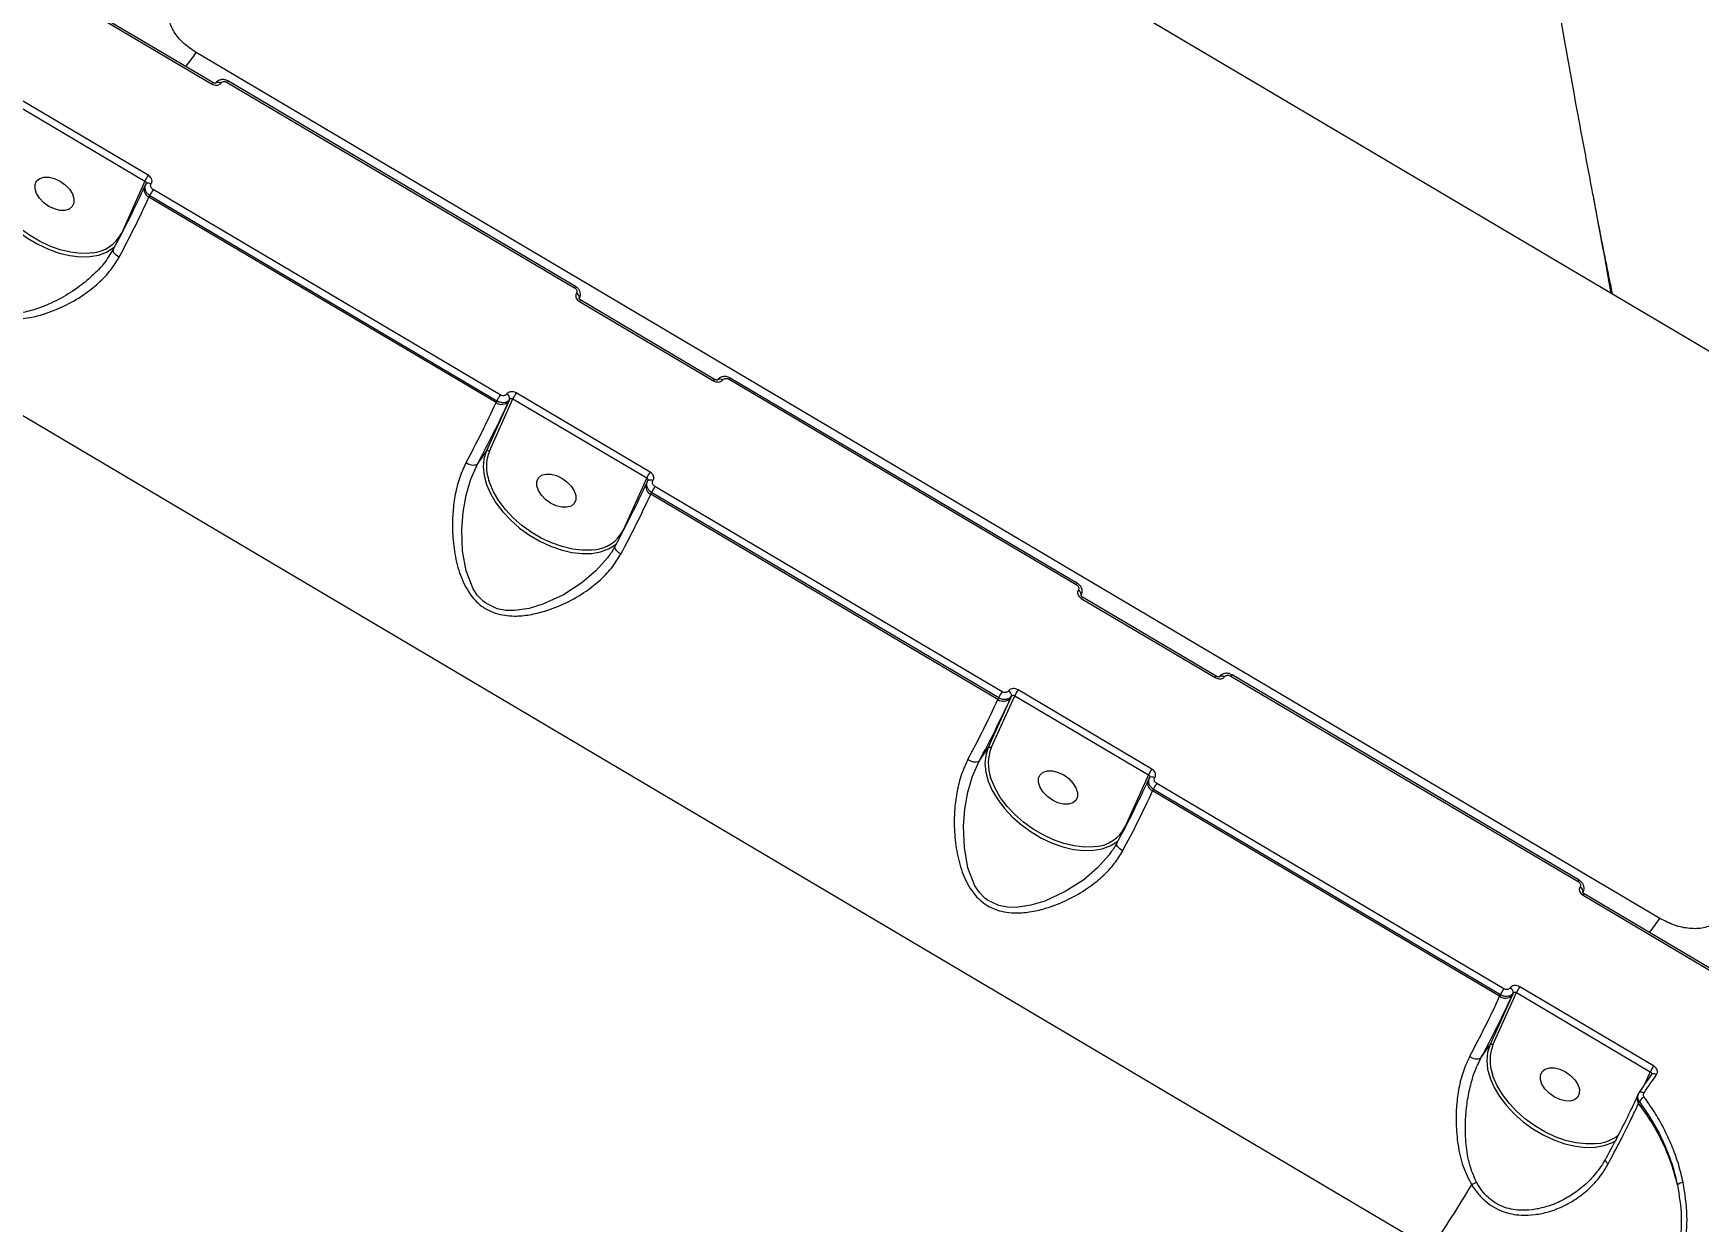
# Model space of a CAD drawing. Header units: millimetres. Extents: x -6328 to 5334, y -5037 to 4112.
# Drawn here: x -1865.5 to -1524.1, y 1187.9 to 1431.6 of the extents above; entities that cross this region are included whole.
import ezdxf

# ---------------------------------------------------------------- set-up
doc = ezdxf.new("R2010")
doc.units = ezdxf.units.MM
for name, color, linetype in [('DIKOM_ОБЪЕКТ', 7, 'Continuous'), ('DIKOM_РАЗМЕР_ЗОНА', 7, 'Continuous'), ('DIKOM_РАЗМЕР_ОБЪЕКТА', 7, 'Continuous')]:
    doc.layers.add(name, color=color, linetype=linetype)
doc.styles.add('style1', font='arial.ttf', dxfattribs={"width": 0.8})
doc.dimstyles.new('1-50', dxfattribs={"dimtxt": 300, "dimasz": 200, "dimexe": 100, "dimexo": 0, "dimgap": 100, "dimtad": 1, "dimtxsty": 'style1', "dimcen": 200, "dimclrd": 7, "dimclre": 7, "dimclrt": 7, "dimadec": 1, "dimazin": 2, "dimtfac": 1, "dimtmove": 0, "dimatfit": 2, "dimfxl": 0, "dimlwd": 25, "dimlwe": 18, "dimarcsym": 0})

# ---------------------------------------------------------------- blocks, each defined once
blk = doc.blocks.new('*D2')
at = {"layer": 'Defpoints', "color": 0, "transparency": 16777216}
for p in [(-5303.77, 2121.42), (-1621.11, 2121.42), (560.33, -2395.62)]:
    blk.add_point(p, dxfattribs=at)
at = {"layer": 'DIKOM_РАЗМЕР_ОБЪЕКТА', "color": 7, "lineweight": 18, "transparency": 16777216}
for p, q in [((-1621.11, 2121.42), (-5403.77, 2121.42)), ((560.33, -2395.62), (-5403.77, -2395.62))]:
    blk.add_line(p, q, dxfattribs=at)
at = {"layer": 'DIKOM_РАЗМЕР_ОБЪЕКТА', "color": 7, "lineweight": 25, "transparency": 16777216}
blk.add_line((-5303.77, -2195.62), (-5303.77, 1921.42), dxfattribs=at)
at = {"layer": 'DIKOM_РАЗМЕР_ОБЪЕКТА', "color": 7, "transparency": 16777216}
for points in [[(-5337.11, 1921.42), (-5270.44, 1921.42), (-5303.77, 2121.42)], [(-5337.11, -2195.62), (-5270.44, -2195.62), (-5303.77, -2395.62)]]:
    blk.add_solid(points, dxfattribs=at)
at = {"layer": 'DIKOM_РАЗМЕР_ОБЪЕКТА', "color": 7, "transparency": 16777216, "insert": (-5556.94, -137.1), "char_height": 300, "attachment_point": 5, "rotation": 90, "style": 'style1'}
blk.add_mtext('4500', dxfattribs=at)
blk = doc.blocks.new('*D3')
at = {"layer": 'Defpoints', "color": 0, "transparency": 16777216}
for p in [(-1814.92, 4111.71), (-5877.98, -3895.62), (33.33, -3895.62)]:
    blk.add_point(p, dxfattribs=at)
at = {"layer": 'DIKOM_РАЗМЕР_ЗОНА', "color": 7, "lineweight": 18, "transparency": 16777216}
for p, q in [((-1814.92, 4111.71), (-5977.98, 4111.71)), ((33.33, -3895.62), (-5977.98, -3895.62))]:
    blk.add_line(p, q, dxfattribs=at)
at = {"layer": 'DIKOM_РАЗМЕР_ЗОНА', "color": 7, "lineweight": 25, "transparency": 16777216}
blk.add_line((-5877.98, 3911.71), (-5877.98, -3695.62), dxfattribs=at)
at = {"layer": 'DIKOM_РАЗМЕР_ЗОНА', "color": 7, "transparency": 16777216}
for points in [[(-5911.31, 3911.71), (-5844.65, 3911.71), (-5877.98, 4111.71)], [(-5911.31, -3695.62), (-5844.65, -3695.62), (-5877.98, -3895.62)]]:
    blk.add_solid(points, dxfattribs=at)
at = {"layer": 'DIKOM_РАЗМЕР_ЗОНА', "color": 7, "transparency": 16777216, "insert": (-6131.15, 108.05), "char_height": 300, "attachment_point": 5, "rotation": 90, "style": 'style1'}
blk.add_mtext('8000', dxfattribs=at)

msp = doc.modelspace()

# ---------------------------------------------------------------- linework, layer by layer
at = {"layer": 'DIKOM_ОБЪЕКТ', "color": 7, "linetype": 'Continuous', "lineweight": 15}
for p, q in [((-1449.681, 1323.585), (-1766.919, 1511.314)), ((-1856.417, 1437.475), (-1828.987, 1421.244)), ((-1828.75, 1421.511), (-1856.18, 1437.742)), ((-1532.105, 1250.119), (-1832.113, 1427.652)), ((-1825.75, 1421.538), (-1754.605, 1379.437)), ((-1754.371, 1379.7), (-1825.516, 1421.801)), ((-1870.076, 1417.536), (-1842.647, 1401.305)), ((-1841.959, 1402.499), (-1869.389, 1418.73)), ((-1842.647, 1401.305), (-1847.469, 1390.585)), ((-1842.567, 1400.5), (-1842.745, 1400.104)), ((-1842.456, 1400.697), (-1842.556, 1400.495)), ((-1842.456, 1400.697), (-1842.429, 1400.748)), ((-1841.814, 1397.994), (-1841.644, 1398.371)), ((-1770.669, 1355.893), (-1841.814, 1397.994)), ((-1841.644, 1398.371), (-1770.499, 1356.27)), ((-1769.814, 1357.46), (-1840.959, 1399.561)), ((-1545.451, 1396.668), (-1545.629, 1397.62)), ((-1847.469, 1390.585), (-1847.41, 1390.546)), ((-1849.071, 1387.397), (-1850.185, 1385.693)), ((-1753.602, 1377.203), (-1753.504, 1377.399)), ((-1753.594, 1377.171), (-1753.494, 1377.394)), ((-1753.557, 1376.607), (-1726.127, 1360.375)), ((-1725.89, 1360.642), (-1753.32, 1376.874)), ((-1878.971, 1359.94), (-1578.962, 1182.407)), ((-1722.89, 1360.669), (-1651.745, 1318.569)), ((-1651.511, 1318.832), (-1722.656, 1360.933)), ((-1768.062, 1356.168), (-1772.69, 1345.88)), ((-1772.038, 1345.948), (-1767.216, 1356.668)), ((-1770.499, 1356.27), (-1770.669, 1355.893)), ((-1767.882, 1356.568), (-1768.062, 1356.168)), ((-1767.216, 1356.668), (-1739.787, 1340.436)), ((-1739.099, 1341.63), (-1766.528, 1357.862)), ((-1774.497, 1343.268), (-1772.69, 1345.88)), ((-1739.787, 1340.436), (-1744.608, 1329.717)), ((-1739.707, 1339.632), (-1739.885, 1339.235)), ((-1739.596, 1339.829), (-1739.696, 1339.627)), ((-1739.596, 1339.829), (-1739.568, 1339.879)), ((-1666.954, 1296.592), (-1738.099, 1338.692)), ((-1738.953, 1337.125), (-1738.784, 1337.502)), ((-1667.809, 1295.024), (-1738.953, 1337.125)), ((-1738.784, 1337.502), (-1667.639, 1295.402)), ((-1744.608, 1329.717), (-1744.55, 1329.678)), ((-1746.263, 1326.451), (-1746.21, 1326.529)), ((-1650.742, 1316.334), (-1650.644, 1316.53)), ((-1650.734, 1316.303), (-1650.634, 1316.525)), ((-1650.697, 1315.739), (-1623.267, 1299.507)), ((-1623.03, 1299.774), (-1650.46, 1316.005)), ((-1620.03, 1299.801), (-1548.885, 1257.7)), ((-1548.651, 1257.963), (-1619.796, 1300.064)), ((-1665.202, 1295.3), (-1669.829, 1285.011)), ((-1669.178, 1285.08), (-1664.356, 1295.799)), ((-1667.639, 1295.402), (-1667.809, 1295.024)), ((-1665.022, 1295.699), (-1665.202, 1295.3)), ((-1664.356, 1295.799), (-1636.927, 1279.568)), ((-1636.239, 1280.762), (-1663.668, 1296.993)), ((-1671.637, 1282.399), (-1669.829, 1285.011)), ((-1636.927, 1279.568), (-1641.748, 1268.848)), ((-1636.846, 1278.763), (-1637.025, 1278.367)), ((-1636.735, 1278.961), (-1636.836, 1278.759)), ((-1636.735, 1278.961), (-1636.708, 1279.011)), ((-1564.094, 1235.723), (-1635.239, 1277.824)), ((-1636.093, 1276.257), (-1635.924, 1276.634)), ((-1564.948, 1234.156), (-1636.093, 1276.257)), ((-1635.924, 1276.634), (-1564.779, 1234.533)), ((-1641.748, 1268.848), (-1641.69, 1268.809)), ((-1643.403, 1265.583), (-1643.35, 1265.66)), ((-1547.882, 1255.466), (-1547.784, 1255.662)), ((-1547.874, 1255.434), (-1547.774, 1255.657)), ((-1547.836, 1254.87), (-1520.407, 1238.639)), ((-1520.17, 1238.905), (-1547.6, 1255.137)), ((-1533.379, 1219.893), (-1560.808, 1236.125)), ((-1562.342, 1234.431), (-1566.969, 1224.143)), ((-1566.318, 1224.211), (-1561.496, 1234.931)), ((-1564.779, 1234.533), (-1564.948, 1234.156)), ((-1562.162, 1234.831), (-1562.342, 1234.431)), ((-1561.496, 1234.931), (-1534.067, 1218.699)), ((-1568.777, 1221.531), (-1566.969, 1224.143)), ((-1534.067, 1218.699), (-1535.235, 1216.103)), ((-1533.875, 1218.092), (-1533.848, 1218.142)), ((-1536.557, 1214.13), (-1536.708, 1213.792)), ((-1536.455, 1212.28), (-1536.314, 1212.595))]:
    msp.add_line(p, q, dxfattribs=at)
at = {"layer": 'DIKOM_ОБЪЕКТ', "color": 7, "linetype": 'Continuous', "lineweight": 15, "flags": 128}
for points in [[(-1828.14, 1421.396), (-1828.106, 1421.439), (-1828.006, 1421.522), (-1827.879, 1421.578), (-1827.731, 1421.605), (-1827.567, 1421.603), (-1827.394, 1421.57), (-1827.217, 1421.509), (-1827.045, 1421.421)], [(-1875.55, 1406.748), (-1876.024, 1405.248), (-1876.172, 1403.596), (-1875.99, 1401.826), (-1875.482, 1399.979), (-1874.66, 1398.097), (-1873.542, 1396.221), (-1872.153, 1394.393), (-1870.523, 1392.655), (-1868.69, 1391.044), (-1866.695, 1389.597), (-1864.581, 1388.346), (-1862.396, 1387.319), (-1860.189, 1386.539), (-1858.009, 1386.024), (-1855.906, 1385.785), (-1853.925, 1385.827), (-1852.111, 1386.149), (-1850.505, 1386.745), (-1849.142, 1387.6), (-1848.813, 1387.88)], [(-1853.459, 1386.584), (-1853.928, 1386.53), (-1855.849, 1386.489), (-1857.889, 1386.721), (-1860.003, 1387.22), (-1862.143, 1387.977), (-1864.261, 1388.972), (-1866.311, 1390.185), (-1868.246, 1391.588), (-1870.024, 1393.151), (-1871.604, 1394.837), (-1872.951, 1396.609), (-1874.035, 1398.428), (-1874.833, 1400.253), (-1875.004, 1400.766)], [(-1860.026, 1401.274), (-1858.986, 1400.527), (-1858.124, 1399.631), (-1857.51, 1398.661), (-1857.194, 1397.693), (-1857.201, 1396.808), (-1857.53, 1396.075), (-1858.155, 1395.556), (-1859.026, 1395.291), (-1860.071, 1395.303), (-1861.207, 1395.589), (-1862.34, 1396.128), (-1863.38, 1396.875), (-1864.242, 1397.771), (-1864.856, 1398.741), (-1865.173, 1399.708), (-1865.166, 1400.594), (-1864.837, 1401.326), (-1864.211, 1401.846), (-1863.341, 1402.111), (-1862.295, 1402.099), (-1861.16, 1401.813), (-1860.026, 1401.274)], [(-1842.429, 1400.748), (-1842.392, 1400.794), (-1842.299, 1400.868), (-1842.178, 1400.916), (-1842.035, 1400.935), (-1841.875, 1400.927), (-1841.705, 1400.889), (-1841.53, 1400.825), (-1841.358, 1400.737)], [(-1847.942, 1385.707), (-1848.265, 1385.918), (-1848.554, 1386.147), (-1848.796, 1386.385), (-1848.983, 1386.623), (-1849.107, 1386.851), (-1849.164, 1387.062), (-1849.152, 1387.246), (-1849.071, 1387.397)], [(-1725.28, 1360.528), (-1725.246, 1360.571), (-1725.146, 1360.654), (-1725.019, 1360.71), (-1724.871, 1360.737), (-1724.707, 1360.734), (-1724.533, 1360.702), (-1724.357, 1360.64), (-1724.185, 1360.553)], [(-1772.69, 1345.88), (-1773.164, 1344.38), (-1773.312, 1342.727), (-1773.13, 1340.958), (-1772.622, 1339.111), (-1771.8, 1337.229), (-1770.682, 1335.353), (-1769.293, 1333.525), (-1767.663, 1331.786), (-1765.83, 1330.175), (-1763.835, 1328.728), (-1761.721, 1327.477), (-1759.536, 1326.451), (-1757.329, 1325.671), (-1755.149, 1325.156), (-1753.046, 1324.916), (-1751.065, 1324.958), (-1749.251, 1325.281), (-1747.645, 1325.876), (-1746.282, 1326.732), (-1745.953, 1327.011)], [(-1747.354, 1324.771), (-1747.833, 1324.036), (-1750.215, 1321.372), (-1753.073, 1318.941), (-1756.85, 1316.501), (-1761.064, 1314.558), (-1763.91, 1313.696), (-1766.911, 1313.254), (-1768.676, 1313.286), (-1770.457, 1313.621), (-1772.788, 1314.744), (-1773.329, 1315.166), (-1774.441, 1316.321), (-1775.362, 1317.692), (-1776.808, 1321.363), (-1777.537, 1325.527), (-1777.68, 1329.895), (-1777.415, 1333.411), (-1776.804, 1336.916), (-1775.859, 1340.179), (-1774.497, 1343.268), (-1774.497, 1343.268)], [(-1750.599, 1325.716), (-1751.068, 1325.661), (-1752.989, 1325.62), (-1755.029, 1325.852), (-1757.143, 1326.352), (-1759.283, 1327.108), (-1761.401, 1328.104), (-1763.451, 1329.317), (-1765.386, 1330.72), (-1767.164, 1332.282), (-1768.744, 1333.968), (-1770.091, 1335.741), (-1771.175, 1337.56), (-1771.973, 1339.385), (-1772.144, 1339.898)], [(-1757.166, 1340.405), (-1756.126, 1339.658), (-1755.264, 1338.763), (-1754.65, 1337.792), (-1754.334, 1336.825), (-1754.34, 1335.939), (-1754.67, 1335.207), (-1755.295, 1334.687), (-1756.166, 1334.423), (-1757.211, 1334.434), (-1758.347, 1334.721), (-1759.48, 1335.26), (-1760.52, 1336.007), (-1761.382, 1336.902), (-1761.996, 1337.873), (-1762.313, 1338.84), (-1762.306, 1339.726), (-1761.976, 1340.458), (-1761.351, 1340.978), (-1760.48, 1341.242), (-1759.435, 1341.231), (-1758.3, 1340.944), (-1757.166, 1340.405)], [(-1739.568, 1339.879), (-1739.532, 1339.926), (-1739.438, 1340), (-1739.318, 1340.047), (-1739.175, 1340.067), (-1739.015, 1340.058), (-1738.845, 1340.021), (-1738.67, 1339.957), (-1738.498, 1339.868)], [(-1745.082, 1324.839), (-1745.405, 1325.05), (-1745.694, 1325.279), (-1745.936, 1325.516), (-1746.123, 1325.754), (-1746.247, 1325.983), (-1746.304, 1326.193), (-1746.292, 1326.378), (-1746.263, 1326.451)], [(-1622.419, 1299.659), (-1622.386, 1299.702), (-1622.286, 1299.785), (-1622.159, 1299.841), (-1622.011, 1299.868), (-1621.847, 1299.866), (-1621.673, 1299.833), (-1621.497, 1299.772), (-1621.325, 1299.684)], [(-1669.829, 1285.011), (-1670.304, 1283.512), (-1670.452, 1281.859), (-1670.27, 1280.089), (-1669.762, 1278.243), (-1668.94, 1276.36), (-1667.822, 1274.484), (-1666.433, 1272.657), (-1664.803, 1270.918), (-1662.97, 1269.307), (-1660.974, 1267.86), (-1658.861, 1266.609), (-1656.676, 1265.582), (-1654.469, 1264.802), (-1652.289, 1264.287), (-1650.185, 1264.048), (-1648.205, 1264.09), (-1646.391, 1264.412), (-1644.785, 1265.008), (-1643.422, 1265.863), (-1643.093, 1266.143)], [(-1644.494, 1263.903), (-1644.973, 1263.168), (-1647.355, 1260.503), (-1650.213, 1258.073), (-1653.99, 1255.633), (-1658.204, 1253.69), (-1661.05, 1252.827), (-1664.051, 1252.385), (-1665.816, 1252.418), (-1667.597, 1252.753), (-1669.928, 1253.875), (-1670.469, 1254.298), (-1671.581, 1255.453), (-1672.501, 1256.824), (-1673.948, 1260.494), (-1674.677, 1264.659), (-1674.82, 1269.027), (-1674.555, 1272.543), (-1673.944, 1276.048), (-1672.999, 1279.311), (-1671.637, 1282.399), (-1671.637, 1282.399)], [(-1654.306, 1279.537), (-1653.266, 1278.79), (-1652.404, 1277.894), (-1651.79, 1276.924), (-1651.474, 1275.957), (-1651.48, 1275.071), (-1651.81, 1274.339), (-1652.435, 1273.819), (-1653.306, 1273.554), (-1654.351, 1273.566), (-1655.487, 1273.852), (-1656.62, 1274.391), (-1657.66, 1275.139), (-1658.522, 1276.034), (-1659.136, 1277.004), (-1659.452, 1277.972), (-1659.446, 1278.857), (-1659.116, 1279.59), (-1658.491, 1280.109), (-1657.62, 1280.374), (-1656.575, 1280.363), (-1655.439, 1280.076), (-1654.306, 1279.537)], [(-1647.739, 1264.847), (-1648.208, 1264.793), (-1650.129, 1264.752), (-1652.169, 1264.984), (-1654.283, 1265.484), (-1656.423, 1266.24), (-1658.541, 1267.235), (-1660.591, 1268.448), (-1662.526, 1269.852), (-1664.304, 1271.414), (-1665.884, 1273.1), (-1667.231, 1274.872), (-1668.315, 1276.691), (-1669.113, 1278.517), (-1669.284, 1279.03)], [(-1636.708, 1279.011), (-1636.672, 1279.058), (-1636.578, 1279.131), (-1636.458, 1279.179), (-1636.315, 1279.199), (-1636.155, 1279.19), (-1635.985, 1279.153), (-1635.81, 1279.089), (-1635.638, 1279)], [(-1642.222, 1263.971), (-1642.545, 1264.181), (-1642.834, 1264.41), (-1643.076, 1264.648), (-1643.263, 1264.886), (-1643.387, 1265.114), (-1643.444, 1265.325), (-1643.432, 1265.509), (-1643.403, 1265.583)], [(-1566.969, 1224.143), (-1567.444, 1222.643), (-1567.592, 1220.99), (-1567.41, 1219.221), (-1566.902, 1217.374), (-1566.08, 1215.492), (-1564.962, 1213.616), (-1563.572, 1211.788), (-1561.943, 1210.049), (-1560.11, 1208.438), (-1558.114, 1206.991), (-1556.001, 1205.741), (-1553.816, 1204.714), (-1551.609, 1203.934), (-1549.429, 1203.419), (-1547.325, 1203.179), (-1545.344, 1203.222), (-1543.531, 1203.544), (-1541.925, 1204.14), (-1541.011, 1204.666)], [(-1551.446, 1218.669), (-1550.406, 1217.921), (-1549.544, 1217.026), (-1548.93, 1216.055), (-1548.614, 1215.088), (-1548.62, 1214.203), (-1548.95, 1213.47), (-1549.575, 1212.951), (-1550.446, 1212.686), (-1551.491, 1212.697), (-1552.627, 1212.984), (-1553.76, 1213.523), (-1554.8, 1214.27), (-1555.662, 1215.165), (-1556.276, 1216.136), (-1556.592, 1217.103), (-1556.586, 1217.989), (-1556.256, 1218.721), (-1555.631, 1219.241), (-1554.76, 1219.506), (-1553.715, 1219.494), (-1552.579, 1219.207), (-1551.446, 1218.669)], [(-1544.879, 1203.979), (-1545.348, 1203.924), (-1547.269, 1203.884), (-1549.309, 1204.116), (-1551.423, 1204.615), (-1553.563, 1205.371), (-1555.681, 1206.367), (-1557.731, 1207.58), (-1559.666, 1208.983), (-1561.444, 1210.545), (-1563.024, 1212.231), (-1564.371, 1214.004), (-1565.455, 1215.823), (-1566.252, 1217.648), (-1566.424, 1218.161)], [(-1533.875, 1218.092), (-1534.196, 1217.624), (-1534.516, 1217.155), (-1534.837, 1216.686), (-1535.158, 1216.215), (-1535.479, 1215.745), (-1535.801, 1215.273), (-1536.123, 1214.801), (-1536.445, 1214.328)], [(-1535.354, 1214.359), (-1535.031, 1214.833), (-1534.708, 1215.306), (-1534.386, 1215.778), (-1534.064, 1216.25), (-1533.742, 1216.722), (-1533.421, 1217.192), (-1533.099, 1217.662), (-1532.778, 1218.132)], [(-1533.848, 1218.142), (-1533.812, 1218.189), (-1533.718, 1218.263), (-1533.598, 1218.31), (-1533.455, 1218.33), (-1533.295, 1218.321), (-1533.125, 1218.284), (-1532.95, 1218.22), (-1532.778, 1218.132)], [(-1536.445, 1214.328), (-1536.383, 1214.424), (-1536.29, 1214.496), (-1536.171, 1214.542), (-1536.029, 1214.56), (-1535.87, 1214.55), (-1535.7, 1214.512), (-1535.526, 1214.448), (-1535.354, 1214.359)], [(-1542.716, 1199.781), (-1542.886, 1199.945), (-1543.028, 1200.108), (-1543.139, 1200.267), (-1543.219, 1200.418), (-1543.264, 1200.558), (-1543.275, 1200.685), (-1543.25, 1200.796), (-1543.191, 1200.89)]]:
    msp.add_lwpolyline(points, dxfattribs=at)
at = {"layer": 'DIKOM_ОБЪЕКТ', "color": 7, "linetype": 'Continuous', "lineweight": 15}
for centre, radius, start, end in [((-1926.312, 1495.85), 116.294, 322.32563, 324.09612), ((-1828.379, 1420.942), 0.679, 123.12357, 153.59187), ((-1825.148, 1421.237), 0.673, 123.16806, 153.4964), ((-2042.59, 1491.987), 219.974, 331.61064, 335.36629), ((-1841.105, 1399.567), 1.725, 161.86922, 245.76877), ((-1834.428, 1397.365), 9.115, 145.71946, 154.38898), ((-2032.247, 1485.316), 209.5, 331.61064, 335.36629), ((-1833.423, 1394.43), 9.117, 145.75094, 154.38859), ((-1854.065, 1393.977), 7.418, 274.68917, 332.78862), ((-1753.997, 1379.132), 0.681, 123.38823, 153.38089), ((-1754.574, 1377.395), 0.991, 348.83214, 66.89043), ((-1752.942, 1376.3), 0.687, 123.37279, 153.46083), ((-1725.519, 1360.073), 0.679, 123.12357, 153.59187), ((-1722.288, 1360.369), 0.673, 123.16806, 153.4964), ((-1961.102, 1443.216), 209.5, 331.61064, 335.36629), ((-1968.017, 1447.857), 219.974, 331.61064, 335.36629), ((-1769.52, 1357.499), 1.975, 234.43874, 317.61472), ((-1762.278, 1352.329), 9.117, 145.75094, 154.38859), ((-1768.878, 1356.692), 1.004, 352.89452, 67.81581), ((-1758.997, 1352.728), 9.115, 145.71946, 154.38898), ((-1772.325, 1345.547), 0.494, 54.43874, 137.61472), ((-1764.016, 1342.782), 8.624, 158.45778, 199.53566), ((-1775.375, 1345.283), 2.199, 229.69177, 293.53752), ((-1731.568, 1336.496), 9.115, 145.71946, 154.38898), ((-1939.73, 1431.118), 219.974, 331.61064, 335.36629), ((-1738.245, 1338.698), 1.725, 161.86922, 245.76877), ((-1730.563, 1333.562), 9.117, 145.75094, 154.38859), ((-1929.387, 1424.448), 209.5, 331.61064, 335.36629), ((-1751.205, 1333.109), 7.418, 274.68917, 332.78862), ((-1651.137, 1318.264), 0.681, 123.38823, 153.38089), ((-1651.714, 1316.526), 0.991, 348.83214, 66.89043), ((-1650.082, 1315.431), 0.687, 123.37279, 153.46083), ((-1622.659, 1299.205), 0.679, 123.12357, 153.59187), ((-1619.428, 1299.5), 0.673, 123.16806, 153.4964), ((-1858.242, 1382.347), 209.5, 331.61064, 335.36629), ((-1865.157, 1386.988), 219.974, 331.61064, 335.36629), ((-1666.66, 1296.631), 1.975, 234.43874, 317.61472), ((-1659.418, 1291.461), 9.117, 145.75094, 154.38859), ((-1666.018, 1295.824), 1.004, 352.89452, 67.81581), ((-1656.137, 1291.859), 9.115, 145.71946, 154.38898), ((-1669.465, 1284.678), 0.494, 54.43874, 137.61472), ((-1661.156, 1281.913), 8.624, 158.45778, 199.53566), ((-1672.515, 1284.415), 2.199, 229.69177, 293.53752), ((-1628.707, 1275.628), 9.115, 145.71946, 154.38898), ((-1836.87, 1370.25), 219.974, 331.61064, 335.36629), ((-1635.385, 1277.83), 1.725, 161.86922, 245.76877), ((-1627.703, 1272.693), 9.117, 145.75094, 154.38859), ((-1826.527, 1363.579), 209.5, 331.61064, 335.36629), ((-1648.345, 1272.24), 7.418, 274.68917, 332.78862), ((-1548.277, 1257.395), 0.681, 123.38823, 153.38089), ((-1548.854, 1255.658), 0.991, 348.83214, 66.89043), ((-1547.222, 1254.563), 0.687, 123.37279, 153.46083), ((-1626.303, 1318.317), 116.294, 322.32563, 324.09612), ((-1563.158, 1234.955), 1.004, 352.89452, 67.81581), ((-1553.277, 1230.991), 9.115, 145.71946, 154.38898), ((-1755.382, 1321.479), 209.5, 331.61064, 335.36629), ((-1762.297, 1326.12), 219.974, 331.61064, 335.36629), ((-1563.8, 1235.762), 1.975, 234.43874, 317.61472), ((-1556.558, 1230.592), 9.117, 145.75094, 154.38859), ((-1566.605, 1223.81), 0.494, 54.43874, 137.61472), ((-1558.296, 1221.045), 8.624, 158.45778, 199.53566), ((-1569.655, 1223.547), 2.199, 229.69177, 293.53752), ((-1525.847, 1214.759), 9.115, 145.71946, 154.38898), ((-1535.336, 1213.245), 1.477, 158.2354, 220.76454), ((-1534.342, 1211.348), 2.333, 114.12657, 147.6883), ((-1545.743, 1212.18), 8.246, 276.01565, 308.52982), ((-1891.74, 1389.768), 375.271, 326.45707, 328.82351), ((-1564.723, 1185.538), 11.6, 115.30207, 120.82621), ((-1527.375, 1194.512), 1.458, 88.38097, 140.40174)]:
    msp.add_arc(centre, radius, start, end, dxfattribs=at)
for points, knots in [([(-1545.445, 1396.669), (-1545.644, 1397.718), (-1546.512, 1402.293), (-1547.924, 1409.734), (-1549.66, 1419.125), (-1551.271, 1428.03), (-1552.911, 1437.302), (-1554.555, 1446.796), (-1556.203, 1456.508), (-1557.855, 1466.438), (-1559.51, 1476.585), (-1561.169, 1486.95), (-1562.745, 1496.969), (-1564.243, 1506.669), (-1565.785, 1516.65), (-1567.451, 1527.443), (-1569.236, 1539.034), (-1570.735, 1548.792), (-1571.641, 1554.728), (-1571.944, 1556.711)], [0, 0, 0, 0, 0.0229455, 0.1000369, 0.1587434, 0.2206889, 0.2827607, 0.344993, 0.4074178, 0.4700677, 0.5329761, 0.5961769, 0.6597045, 0.713552, 0.7683729, 0.8344219, 0.900568, 0.9667852, 1, 1, 1, 1]), ([(-1832.113, 1427.652), (-1833.028, 1428.271), (-1834.839, 1429.499), (-1836.746, 1431.851), (-1837.679, 1433.949), (-1837.729, 1435.14), (-1837.746, 1435.565)], [0, 0, 0, 0, 0.2885643, 0.5716288, 0.8470383, 1, 1, 1, 1]), ([(-1828.987, 1421.244), (-1828.89, 1421.192), (-1828.643, 1421.063), (-1828.203, 1420.961), (-1827.727, 1420.98), (-1827.309, 1421.13), (-1827.133, 1421.324), (-1827.045, 1421.421)], [0, 0, 0, 0, 0.1406201, 0.3550994, 0.5698681, 0.7848826, 1, 1, 1, 1]), ([(-1828.132, 1421.409), (-1828.129, 1421.411), (-1828.121, 1421.417), (-1828.182, 1421.388), (-1828.297, 1421.376), (-1828.446, 1421.39), (-1828.608, 1421.434), (-1828.706, 1421.489), (-1828.75, 1421.513)], [0, 0, 0, 0, 0.1425662, 0.3454911, 0.5140374, 0.6774327, 0.8532166, 1, 1, 1, 1]), ([(-1825.525, 1421.789), (-1825.723, 1421.891), (-1826.162, 1422.118), (-1826.901, 1422.152), (-1827.558, 1421.944), (-1827.989, 1421.641), (-1828.123, 1421.391), (-1828.16, 1421.323)], [0, 0, 0, 0, 0.2184536, 0.4819676, 0.7087184, 0.9197451, 1, 1, 1, 1]), ([(-1827.045, 1421.421), (-1826.986, 1421.486), (-1826.869, 1421.615), (-1826.59, 1421.715), (-1826.273, 1421.727), (-1825.98, 1421.659), (-1825.815, 1421.572), (-1825.75, 1421.538)], [0, 0, 0, 0, 0.2151387, 0.4301737, 0.6449794, 0.8594762, 1, 1, 1, 1]), ([(-1842.556, 1400.495), (-1842.576, 1400.459), (-1842.68, 1400.265), (-1842.704, 1399.846), (-1842.551, 1399.287), (-1842.191, 1398.756), (-1841.826, 1398.499), (-1841.644, 1398.371)], [0, 0, 0, 0, 0.0555323, 0.2917728, 0.5278685, 0.7639179, 1, 1, 1, 1]), ([(-1842.647, 1401.305), (-1842.601, 1401.272), (-1842.51, 1401.208), (-1842.422, 1401.071), (-1842.387, 1400.924), (-1842.396, 1400.814), (-1842.423, 1400.762), (-1842.428, 1400.753)], [0, 0, 0, 0, 0.2360598, 0.4723586, 0.7091197, 0.9464363, 1, 1, 1, 1]), ([(-1841.358, 1400.737), (-1841.314, 1400.815), (-1841.202, 1401.01), (-1841.164, 1401.383), (-1841.281, 1401.809), (-1841.548, 1402.209), (-1841.822, 1402.402), (-1841.959, 1402.499)], [0, 0, 0, 0, 0.1418471, 0.3567284, 0.5713333, 0.7857186, 1, 1, 1, 1]), ([(-1840.959, 1399.561), (-1841.05, 1399.625), (-1841.233, 1399.754), (-1841.411, 1400.021), (-1841.488, 1400.306), (-1841.463, 1400.554), (-1841.388, 1400.685), (-1841.358, 1400.737)], [0, 0, 0, 0, 0.21424, 0.428583, 0.6431735, 0.858082, 1, 1, 1, 1]), ([(-1541.788, 1378.09), (-1542.003, 1379.138), (-1542.531, 1381.709), (-1543.668, 1387.422), (-1544.741, 1392.893), (-1545.47, 1396.808), (-1545.622, 1397.621)], [0, 0, 0, 0, 0.1598612, 0.3922068, 0.8737972, 1, 1, 1, 1]), ([(-1542.056, 1378.249), (-1542.613, 1381.361), (-1543.675, 1387.293), (-1544.879, 1393.647), (-1545.451, 1396.668)], [0, 0, 0, 0, 0.5245827, 1, 1, 1, 1]), ([(-1870.675, 1373.032), (-1869.5, 1373.038), (-1867.107, 1373.052), (-1863.251, 1373.997), (-1859.178, 1375.59), (-1855.35, 1377.802), (-1852.131, 1380.336), (-1849.644, 1382.91), (-1848.481, 1384.823), (-1847.942, 1385.707)], [0, 0, 0, 0, 0.1260993, 0.2567281, 0.4243368, 0.5968636, 0.7352992, 0.8775694, 1, 1, 1, 1]), ([(-1850.185, 1385.693), (-1850.367, 1385.404), (-1851.169, 1384.135), (-1853.132, 1382.102), (-1856.144, 1379.535), (-1859.797, 1377.2), (-1863.586, 1375.466), (-1867.228, 1374.326), (-1869.476, 1374.18), (-1870.616, 1374.106)], [0, 0, 0, 0, 0.0447511, 0.1969231, 0.3532337, 0.5371519, 0.7258922, 0.8610265, 1, 1, 1, 1]), ([(-1754.605, 1379.437), (-1754.514, 1379.373), (-1754.331, 1379.245), (-1754.149, 1378.986), (-1754.066, 1378.713), (-1754.086, 1378.477), (-1754.157, 1378.355), (-1754.185, 1378.306)], [0, 0, 0, 0, 0.21424, 0.428583, 0.6431735, 0.858082, 1, 1, 1, 1]), ([(-1753.514, 1377.406), (-1753.484, 1377.456), (-1753.351, 1377.681), (-1753.33, 1378.166), (-1753.475, 1378.764), (-1753.826, 1379.315), (-1754.192, 1379.567), (-1754.375, 1379.693)], [0, 0, 0, 0, 0.0662215, 0.2954137, 0.5216549, 0.7603716, 1, 1, 1, 1]), ([(-1754.185, 1378.306), (-1754.228, 1378.233), (-1754.334, 1378.05), (-1754.364, 1377.695), (-1754.24, 1377.285), (-1753.968, 1376.895), (-1753.694, 1376.703), (-1753.557, 1376.607)], [0, 0, 0, 0, 0.1418471, 0.3567284, 0.5713333, 0.7857186, 1, 1, 1, 1]), ([(-1753.319, 1376.876), (-1753.329, 1376.881), (-1753.393, 1376.913), (-1753.487, 1376.996), (-1753.578, 1377.104), (-1753.614, 1377.185), (-1753.615, 1377.194), (-1753.615, 1377.198)], [0, 0, 0, 0, 0.0395584, 0.2735307, 0.5078488, 0.76165, 1, 1, 1, 1]), ([(-1726.127, 1360.375), (-1726.03, 1360.324), (-1725.783, 1360.194), (-1725.343, 1360.093), (-1724.867, 1360.112), (-1724.449, 1360.262), (-1724.273, 1360.456), (-1724.185, 1360.553)], [0, 0, 0, 0, 0.1406201, 0.3550994, 0.5698681, 0.7848826, 1, 1, 1, 1]), ([(-1725.272, 1360.54), (-1725.269, 1360.543), (-1725.261, 1360.548), (-1725.322, 1360.52), (-1725.437, 1360.508), (-1725.586, 1360.521), (-1725.748, 1360.566), (-1725.846, 1360.62), (-1725.89, 1360.645)], [0, 0, 0, 0, 0.1425662, 0.3454911, 0.5140374, 0.6774327, 0.8532166, 1, 1, 1, 1]), ([(-1722.664, 1360.92), (-1722.863, 1361.023), (-1723.302, 1361.249), (-1724.041, 1361.283), (-1724.698, 1361.075), (-1725.129, 1360.773), (-1725.263, 1360.523), (-1725.3, 1360.454)], [0, 0, 0, 0, 0.2184536, 0.4819676, 0.7087184, 0.9197451, 1, 1, 1, 1]), ([(-1724.185, 1360.553), (-1724.126, 1360.617), (-1724.009, 1360.747), (-1723.73, 1360.846), (-1723.413, 1360.858), (-1723.12, 1360.79), (-1722.955, 1360.704), (-1722.89, 1360.669)], [0, 0, 0, 0, 0.2151387, 0.4301737, 0.6449794, 0.8594762, 1, 1, 1, 1]), ([(-1770.499, 1356.27), (-1770.369, 1356.202), (-1770.04, 1356.03), (-1769.45, 1355.901), (-1768.81, 1355.941), (-1768.243, 1356.159), (-1768.003, 1356.432), (-1767.882, 1356.568)], [0, 0, 0, 0, 0.1407273, 0.3554498, 0.5702908, 0.7851571, 1, 1, 1, 1]), ([(-1768.499, 1357.622), (-1768.56, 1357.552), (-1768.682, 1357.413), (-1768.967, 1357.3), (-1769.288, 1357.277), (-1769.584, 1357.34), (-1769.749, 1357.426), (-1769.814, 1357.46)], [0, 0, 0, 0, 0.2151387, 0.4301737, 0.6449794, 0.8594762, 1, 1, 1, 1]), ([(-1766.528, 1357.862), (-1766.626, 1357.913), (-1766.873, 1358.042), (-1767.317, 1358.136), (-1767.798, 1358.103), (-1768.225, 1357.935), (-1768.408, 1357.726), (-1768.499, 1357.622)], [0, 0, 0, 0, 0.1406201, 0.3550994, 0.5698681, 0.7848826, 1, 1, 1, 1]), ([(-1767.882, 1356.568), (-1767.851, 1356.605), (-1767.788, 1356.679), (-1767.643, 1356.741), (-1767.48, 1356.757), (-1767.331, 1356.728), (-1767.249, 1356.685), (-1767.216, 1356.668)], [0, 0, 0, 0, 0.2154741, 0.4306477, 0.6453485, 0.8595852, 1, 1, 1, 1]), ([(-1776.797, 1343.607), (-1777.264, 1342.609), (-1778.214, 1340.58), (-1779.07, 1337.137), (-1779.557, 1333.53), (-1779.659, 1329.606), (-1779.294, 1325.371), (-1778.3, 1321.052), (-1776.62, 1317.253), (-1774.514, 1314.754), (-1772.495, 1313.388), (-1770.765, 1312.65), (-1768.873, 1312.222), (-1766.516, 1312.065), (-1763.73, 1312.329), (-1760.148, 1313.203), (-1756.207, 1314.78), (-1752.391, 1317), (-1749.191, 1319.541), (-1746.747, 1322.095), (-1745.604, 1323.979), (-1745.082, 1324.839)], [0, 0, 0, 0, 0.0545824, 0.1110311, 0.1659464, 0.2220128, 0.2890718, 0.3579604, 0.4226727, 0.4774036, 0.5047497, 0.5330995, 0.5623538, 0.592382, 0.6398889, 0.6885844, 0.7592835, 0.8320596, 0.8901594, 0.9498675, 1, 1, 1, 1]), ([(-1738.498, 1339.868), (-1738.454, 1339.946), (-1738.342, 1340.142), (-1738.304, 1340.515), (-1738.421, 1340.94), (-1738.688, 1341.341), (-1738.962, 1341.534), (-1739.099, 1341.63)], [0, 0, 0, 0, 0.1418471, 0.3567284, 0.5713333, 0.7857186, 1, 1, 1, 1]), ([(-1739.696, 1339.627), (-1739.716, 1339.59), (-1739.819, 1339.397), (-1739.844, 1338.978), (-1739.691, 1338.418), (-1739.331, 1337.888), (-1738.966, 1337.631), (-1738.784, 1337.502)], [0, 0, 0, 0, 0.0555323, 0.2917728, 0.5278685, 0.7639179, 1, 1, 1, 1]), ([(-1739.787, 1340.436), (-1739.741, 1340.404), (-1739.65, 1340.339), (-1739.562, 1340.202), (-1739.527, 1340.056), (-1739.536, 1339.946), (-1739.563, 1339.894), (-1739.568, 1339.885)], [0, 0, 0, 0, 0.2360598, 0.4723586, 0.7091197, 0.9464363, 1, 1, 1, 1]), ([(-1738.099, 1338.692), (-1738.19, 1338.757), (-1738.373, 1338.885), (-1738.55, 1339.153), (-1738.628, 1339.437), (-1738.603, 1339.686), (-1738.528, 1339.817), (-1738.498, 1339.868)], [0, 0, 0, 0, 0.21424, 0.428583, 0.6431735, 0.858082, 1, 1, 1, 1]), ([(-1746.292, 1326.466), (-1746.487, 1326.078), (-1746.78, 1325.494), (-1747.194, 1324.948), (-1747.334, 1324.765)], [0, 0, 0, 0, 0.6637731, 1, 1, 1, 1]), ([(-1651.745, 1318.569), (-1651.654, 1318.505), (-1651.471, 1318.377), (-1651.289, 1318.118), (-1651.206, 1317.845), (-1651.226, 1317.609), (-1651.297, 1317.486), (-1651.325, 1317.438)], [0, 0, 0, 0, 0.21424, 0.428583, 0.6431735, 0.858082, 1, 1, 1, 1]), ([(-1650.654, 1316.538), (-1650.624, 1316.588), (-1650.491, 1316.813), (-1650.47, 1317.298), (-1650.615, 1317.896), (-1650.966, 1318.447), (-1651.332, 1318.698), (-1651.515, 1318.824)], [0, 0, 0, 0, 0.0662215, 0.2954137, 0.5216549, 0.7603716, 1, 1, 1, 1]), ([(-1651.325, 1317.438), (-1651.368, 1317.365), (-1651.474, 1317.181), (-1651.504, 1316.826), (-1651.38, 1316.416), (-1651.108, 1316.026), (-1650.834, 1315.834), (-1650.697, 1315.739)], [0, 0, 0, 0, 0.1418471, 0.3567284, 0.5713333, 0.7857186, 1, 1, 1, 1]), ([(-1650.459, 1316.008), (-1650.468, 1316.012), (-1650.533, 1316.045), (-1650.627, 1316.128), (-1650.718, 1316.235), (-1650.754, 1316.317), (-1650.755, 1316.326), (-1650.755, 1316.33)], [0, 0, 0, 0, 0.0395584, 0.2735307, 0.5078488, 0.76165, 1, 1, 1, 1]), ([(-1663.668, 1296.993), (-1663.766, 1297.045), (-1664.013, 1297.174), (-1664.457, 1297.268), (-1664.938, 1297.235), (-1665.365, 1297.066), (-1665.548, 1296.858), (-1665.639, 1296.753)], [0, 0, 0, 0, 0.1406201, 0.3550994, 0.5698681, 0.7848826, 1, 1, 1, 1]), ([(-1623.267, 1299.507), (-1623.169, 1299.456), (-1622.923, 1299.326), (-1622.483, 1299.224), (-1622.007, 1299.243), (-1621.589, 1299.394), (-1621.413, 1299.587), (-1621.325, 1299.684)], [0, 0, 0, 0, 0.1406201, 0.3550994, 0.5698681, 0.7848826, 1, 1, 1, 1]), ([(-1622.412, 1299.672), (-1622.409, 1299.674), (-1622.401, 1299.68), (-1622.462, 1299.651), (-1622.577, 1299.639), (-1622.726, 1299.653), (-1622.888, 1299.697), (-1622.985, 1299.752), (-1623.03, 1299.776)], [0, 0, 0, 0, 0.1425662, 0.3454911, 0.5140374, 0.6774327, 0.8532166, 1, 1, 1, 1]), ([(-1619.804, 1300.052), (-1620.003, 1300.154), (-1620.442, 1300.381), (-1621.18, 1300.415), (-1621.838, 1300.207), (-1622.269, 1299.904), (-1622.403, 1299.655), (-1622.44, 1299.586)], [0, 0, 0, 0, 0.2184536, 0.4819676, 0.7087184, 0.9197451, 1, 1, 1, 1]), ([(-1621.325, 1299.684), (-1621.266, 1299.749), (-1621.149, 1299.878), (-1620.87, 1299.978), (-1620.553, 1299.99), (-1620.26, 1299.922), (-1620.095, 1299.835), (-1620.03, 1299.801)], [0, 0, 0, 0, 0.2151387, 0.4301737, 0.6449794, 0.8594762, 1, 1, 1, 1]), ([(-1667.639, 1295.402), (-1667.509, 1295.333), (-1667.18, 1295.161), (-1666.59, 1295.033), (-1665.95, 1295.072), (-1665.383, 1295.29), (-1665.142, 1295.563), (-1665.022, 1295.699)], [0, 0, 0, 0, 0.1407273, 0.3554498, 0.5702908, 0.7851571, 1, 1, 1, 1]), ([(-1665.639, 1296.753), (-1665.7, 1296.684), (-1665.822, 1296.545), (-1666.107, 1296.432), (-1666.428, 1296.409), (-1666.724, 1296.472), (-1666.889, 1296.558), (-1666.954, 1296.592)], [0, 0, 0, 0, 0.2151387, 0.4301737, 0.6449794, 0.8594762, 1, 1, 1, 1]), ([(-1665.022, 1295.699), (-1664.99, 1295.737), (-1664.928, 1295.811), (-1664.783, 1295.873), (-1664.62, 1295.888), (-1664.471, 1295.859), (-1664.389, 1295.816), (-1664.356, 1295.799)], [0, 0, 0, 0, 0.2154741, 0.4306477, 0.6453485, 0.8595852, 1, 1, 1, 1]), ([(-1673.937, 1282.738), (-1674.404, 1281.741), (-1675.354, 1279.712), (-1676.21, 1276.269), (-1676.697, 1272.662), (-1676.799, 1268.738), (-1676.434, 1264.502), (-1675.44, 1260.183), (-1673.759, 1256.385), (-1671.654, 1253.886), (-1669.635, 1252.52), (-1667.905, 1251.781), (-1666.012, 1251.354), (-1663.656, 1251.196), (-1660.87, 1251.461), (-1657.288, 1252.334), (-1653.347, 1253.911), (-1649.53, 1256.131), (-1646.331, 1258.673), (-1643.886, 1261.226), (-1642.744, 1263.111), (-1642.222, 1263.971)], [0, 0, 0, 0, 0.0545824, 0.1110311, 0.1659464, 0.2220128, 0.2890718, 0.3579604, 0.4226727, 0.4774036, 0.5047497, 0.5330995, 0.5623538, 0.592382, 0.6398889, 0.6885844, 0.7592835, 0.8320596, 0.8901594, 0.9498675, 1, 1, 1, 1]), ([(-1635.638, 1279), (-1635.594, 1279.078), (-1635.482, 1279.274), (-1635.444, 1279.646), (-1635.561, 1280.072), (-1635.828, 1280.472), (-1636.102, 1280.665), (-1636.239, 1280.762)], [0, 0, 0, 0, 0.1418471, 0.3567284, 0.5713333, 0.7857186, 1, 1, 1, 1]), ([(-1636.836, 1278.759), (-1636.856, 1278.722), (-1636.959, 1278.528), (-1636.984, 1278.109), (-1636.831, 1277.55), (-1636.471, 1277.019), (-1636.106, 1276.762), (-1635.924, 1276.634)], [0, 0, 0, 0, 0.0555323, 0.2917728, 0.5278685, 0.7639179, 1, 1, 1, 1]), ([(-1636.927, 1279.568), (-1636.881, 1279.535), (-1636.79, 1279.471), (-1636.702, 1279.334), (-1636.667, 1279.188), (-1636.676, 1279.077), (-1636.703, 1279.026), (-1636.708, 1279.016)], [0, 0, 0, 0, 0.2360598, 0.4723586, 0.7091197, 0.9464363, 1, 1, 1, 1]), ([(-1635.239, 1277.824), (-1635.33, 1277.888), (-1635.512, 1278.017), (-1635.69, 1278.284), (-1635.768, 1278.569), (-1635.742, 1278.818), (-1635.668, 1278.948), (-1635.638, 1279)], [0, 0, 0, 0, 0.21424, 0.428583, 0.6431735, 0.858082, 1, 1, 1, 1]), ([(-1643.432, 1265.597), (-1643.627, 1265.209), (-1643.92, 1264.625), (-1644.334, 1264.08), (-1644.474, 1263.897)], [0, 0, 0, 0, 0.6637731, 1, 1, 1, 1]), ([(-1548.885, 1257.7), (-1548.794, 1257.636), (-1548.611, 1257.509), (-1548.429, 1257.249), (-1548.346, 1256.977), (-1548.366, 1256.74), (-1548.437, 1256.618), (-1548.465, 1256.569)], [0, 0, 0, 0, 0.21424, 0.428583, 0.6431735, 0.858082, 1, 1, 1, 1]), ([(-1547.794, 1255.669), (-1547.764, 1255.72), (-1547.631, 1255.944), (-1547.61, 1256.429), (-1547.755, 1257.027), (-1548.106, 1257.578), (-1548.472, 1257.83), (-1548.655, 1257.956)], [0, 0, 0, 0, 0.0662215, 0.2954137, 0.5216549, 0.7603716, 1, 1, 1, 1]), ([(-1548.465, 1256.569), (-1548.508, 1256.496), (-1548.614, 1256.313), (-1548.644, 1255.958), (-1548.52, 1255.548), (-1548.248, 1255.158), (-1547.974, 1254.966), (-1547.836, 1254.87)], [0, 0, 0, 0, 0.1418471, 0.3567284, 0.5713333, 0.7857186, 1, 1, 1, 1]), ([(-1547.599, 1255.139), (-1547.608, 1255.144), (-1547.672, 1255.176), (-1547.767, 1255.259), (-1547.858, 1255.367), (-1547.894, 1255.448), (-1547.895, 1255.457), (-1547.895, 1255.461)], [0, 0, 0, 0, 0.0395584, 0.2735307, 0.5078488, 0.76165, 1, 1, 1, 1]), ([(-1521.811, 1248.607), (-1522.251, 1248.453), (-1523.485, 1248.022), (-1525.991, 1247.958), (-1529.141, 1248.599), (-1531.11, 1249.609), (-1532.105, 1250.119)], [0, 0, 0, 0, 0.1529617, 0.4283712, 0.7114357, 1, 1, 1, 1]), ([(-1562.779, 1235.885), (-1562.84, 1235.815), (-1562.962, 1235.676), (-1563.247, 1235.563), (-1563.568, 1235.541), (-1563.864, 1235.603), (-1564.029, 1235.689), (-1564.094, 1235.723)], [0, 0, 0, 0, 0.2151387, 0.4301737, 0.6449794, 0.8594762, 1, 1, 1, 1]), ([(-1560.808, 1236.125), (-1560.906, 1236.176), (-1561.153, 1236.305), (-1561.597, 1236.399), (-1562.078, 1236.367), (-1562.505, 1236.198), (-1562.688, 1235.989), (-1562.779, 1235.885)], [0, 0, 0, 0, 0.1406201, 0.3550994, 0.5698681, 0.7848826, 1, 1, 1, 1]), ([(-1564.779, 1234.533), (-1564.649, 1234.465), (-1564.319, 1234.293), (-1563.73, 1234.165), (-1563.09, 1234.204), (-1562.523, 1234.422), (-1562.282, 1234.695), (-1562.162, 1234.831)], [0, 0, 0, 0, 0.1407273, 0.3554498, 0.5702908, 0.7851571, 1, 1, 1, 1]), ([(-1562.162, 1234.831), (-1562.13, 1234.868), (-1562.068, 1234.942), (-1561.923, 1235.005), (-1561.76, 1235.02), (-1561.611, 1234.991), (-1561.529, 1234.948), (-1561.496, 1234.931)], [0, 0, 0, 0, 0.2154741, 0.4306477, 0.6453485, 0.8595852, 1, 1, 1, 1]), ([(-1571.077, 1221.87), (-1571.544, 1220.872), (-1572.494, 1218.843), (-1573.35, 1215.4), (-1573.836, 1211.794), (-1573.942, 1207.867), (-1573.56, 1203.642), (-1572.64, 1199.312), (-1571.306, 1196.734), (-1570.667, 1195.499)], [0, 0, 0, 0, 0.1295386, 0.2635065, 0.3938351, 0.5268955, 0.6860445, 0.8495354, 1, 1, 1, 1]), ([(-1569.68, 1196.025), (-1570.203, 1197.207), (-1571.293, 1199.675), (-1571.901, 1203.824), (-1572.038, 1207.877), (-1571.748, 1211.707), (-1571.144, 1215.168), (-1570.211, 1218.533), (-1569.259, 1220.522), (-1568.777, 1221.531)], [0, 0, 0, 0, 0.1463761, 0.3054972, 0.4689915, 0.6008956, 0.7350963, 0.8657016, 1, 1, 1, 1]), ([(-1534.067, 1218.699), (-1534.021, 1218.667), (-1533.93, 1218.602), (-1533.842, 1218.465), (-1533.807, 1218.319), (-1533.816, 1218.209), (-1533.843, 1218.157), (-1533.848, 1218.148)], [0, 0, 0, 0, 0.2360598, 0.4723586, 0.7091197, 0.9464363, 1, 1, 1, 1]), ([(-1532.778, 1218.132), (-1532.734, 1218.209), (-1532.622, 1218.405), (-1532.584, 1218.778), (-1532.701, 1219.204), (-1532.968, 1219.604), (-1533.242, 1219.797), (-1533.379, 1219.893)], [0, 0, 0, 0, 0.1418471, 0.3567284, 0.5713333, 0.7857186, 1, 1, 1, 1]), ([(-1536.599, 1213.986), (-1537.126, 1212.844), (-1538.241, 1210.43), (-1540.453, 1206.018), (-1542.27, 1202.615), (-1543.191, 1200.89)], [0, 0, 0, 0, 0.3069734, 0.648469, 1, 1, 1, 1]), ([(-1542.716, 1199.781), (-1541.865, 1201.385), (-1540.137, 1204.641), (-1538.226, 1208.48), (-1537.057, 1210.949), (-1536.582, 1211.999), (-1536.455, 1212.28)], [0, 0, 0, 0, 0.3414972, 0.6929958, 0.9180121, 1, 1, 1, 1]), ([(-1536.542, 1214.125), (-1536.595, 1213.984), (-1536.71, 1213.674), (-1536.635, 1213.124), (-1536.421, 1212.771), (-1536.314, 1212.595)], [0, 0, 0, 0, 0.2967827, 0.6483244, 1, 1, 1, 1]), ([(-1536.445, 1214.328), (-1536.473, 1214.289), (-1536.519, 1214.227), (-1536.536, 1214.153), (-1536.542, 1214.125)], [0, 0, 0, 0, 0.6310128, 1, 1, 1, 1]), ([(-1528.499, 1195.441), (-1528.895, 1196.952), (-1529.693, 1199.991), (-1531.548, 1204.335), (-1533.768, 1208.468), (-1535.556, 1211.005), (-1536.455, 1212.28)], [0, 0, 0, 0, 0.2598499, 0.5228404, 0.7602266, 1, 1, 1, 1]), ([(-1536.314, 1212.595), (-1534.877, 1210.452), (-1532.703, 1207.208), (-1530.623, 1202.578), (-1529.338, 1199.026), (-1528.775, 1196.623), (-1528.499, 1195.441)], [0, 0, 0, 0, 0.3951692, 0.5979227, 0.8021689, 1, 1, 1, 1]), ([(-1535.295, 1213.477), (-1535.349, 1213.567), (-1535.457, 1213.746), (-1535.485, 1214.037), (-1535.429, 1214.24), (-1535.367, 1214.338), (-1535.354, 1214.359)], [0, 0, 0, 0, 0.3056925, 0.6116133, 0.9180226, 1, 1, 1, 1]), ([(-1527.334, 1195.969), (-1527.616, 1197.175), (-1528.178, 1199.583), (-1529.449, 1203.143), (-1531.039, 1206.66), (-1532.96, 1210.132), (-1534.515, 1212.359), (-1535.295, 1213.477)], [0, 0, 0, 0, 0.1978344, 0.3948167, 0.593168, 0.7958375, 1, 1, 1, 1]), ([(-1570.667, 1195.499), (-1570.275, 1194.909), (-1569.484, 1193.717), (-1567.995, 1192.18), (-1566.254, 1190.901), (-1563.792, 1189.739), (-1560.854, 1189.195), (-1557.679, 1189.338), (-1554.675, 1189.975), (-1551.582, 1191.186), (-1548.583, 1192.991), (-1545.938, 1195.267), (-1543.999, 1197.571), (-1543.069, 1199.174), (-1542.716, 1199.781)], [0, 0, 0, 0, 0.0603688, 0.1220455, 0.1825855, 0.245203, 0.3548646, 0.4358129, 0.5191047, 0.6213418, 0.7266004, 0.8297211, 0.9355795, 1, 1, 1, 1]), ([(-1544.277, 1199.132), (-1544.951, 1198.251), (-1546.317, 1196.465), (-1548.888, 1194.241), (-1551.791, 1192.394), (-1554.731, 1191.14), (-1557.629, 1190.42), (-1560.63, 1190.171), (-1563.361, 1190.595), (-1565.576, 1191.591), (-1566.658, 1192.36), (-1567.679, 1193.267), (-1568.643, 1194.313), (-1569.331, 1195.449), (-1569.68, 1196.025)], [0, 0, 0, 0, 0.1122619, 0.2273709, 0.3385145, 0.4525809, 0.5394165, 0.6284779, 0.7436393, 0.8022175, 0.8629122, 0.871644, 0.9349414, 1, 1, 1, 1]), ([(-1543.27, 1200.845), (-1543.465, 1200.455), (-1543.784, 1199.815), (-1544.224, 1199.245), (-1544.395, 1199.023)], [0, 0, 0, 0, 0.6095346, 1, 1, 1, 1]), ([(-1528.499, 1195.441), (-1528.148, 1193.295), (-1527.438, 1188.953), (-1527.871, 1184.655), (-1528.09, 1182.481)], [0, 0, 0, 0, 0.4941653, 1, 1, 1, 1]), ([(-1526.931, 1182.73), (-1526.708, 1184.899), (-1526.257, 1189.288), (-1526.972, 1193.725), (-1527.334, 1195.969)], [0, 0, 0, 0, 0.4941711, 1, 1, 1, 1])]:
    msp.add_open_spline(points, degree=3, knots=knots, dxfattribs=at)

# ---------------------------------------------------------------- dimensions: what is measured, and where the dimension line sits
at = {"layer": 'DIKOM_РАЗМЕР_ЗОНА'}
dim = msp.add_linear_dim(base=(-5877.98, -3895.616), p1=(-1814.925, 4111.709), p2=(33.33, -3895.616), angle=90, text='8000', dimstyle='1-50', dxfattribs=at)
dim.commit()
dim.dimension.update_dxf_attribs({"geometry": '*D3', "text_midpoint": (-5877.98, 108.046), "dimtype": 160})
at = {"layer": 'DIKOM_РАЗМЕР_ОБЪЕКТА'}
dim = msp.add_linear_dim(base=(-5303.773, 2121.419), p1=(560.33, -2395.616), p2=(-1621.109, 2121.419), angle=90, text='4500', dimstyle='1-50', dxfattribs=at)
dim.commit()
dim.dimension.update_dxf_attribs({"geometry": '*D2', "text_midpoint": (-5303.773, -137.099), "dimtype": 160})

doc.saveas('drawing.dxf')
